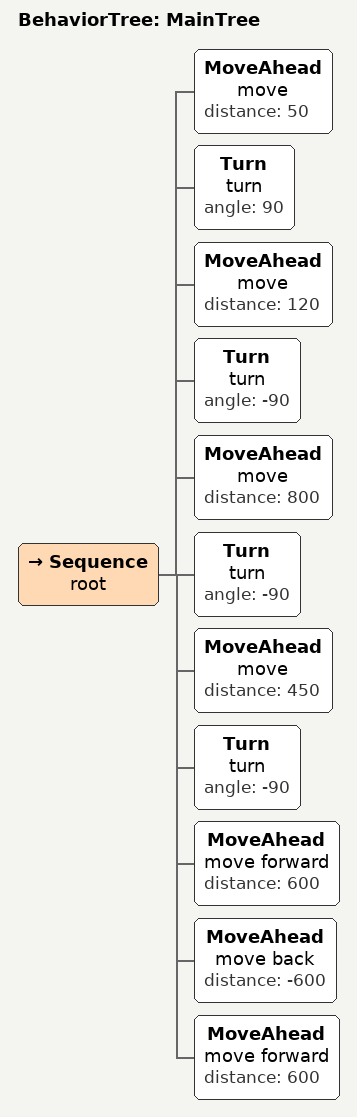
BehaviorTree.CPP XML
<root main_tree_to_execute="MainTree">
    <BehaviorTree ID="MainTree">
        <Sequence name="root">

            <MoveAhead name="move"
                       distance="50"/>

            <Turn name="turn"
                  angle="90"/>

            <MoveAhead name="move"
                       distance="120"/>

            <Turn name="turn"
                  angle="-90"/>

            <MoveAhead name="move"
                       distance="800"/>

            <Turn name="turn"
                  angle="-90"/>

            <MoveAhead name="move"
                       distance="450"/>

            <Turn name="turn"
                  angle="-90"/>

            <MoveAhead name="move forward"
                       distance="600"/>
            <MoveAhead name="move back"
                       distance="-600"/>
            <MoveAhead name="move forward"
                       distance="600"/>

        </Sequence>
    </BehaviorTree>

</root>
